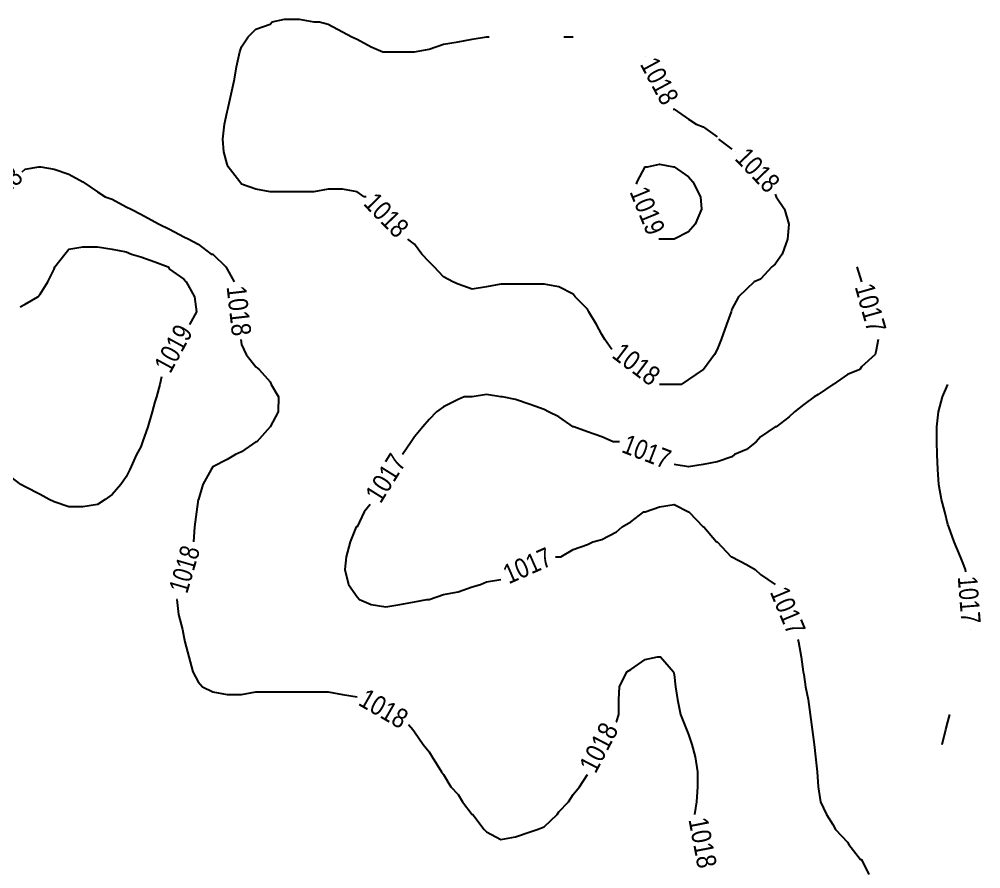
# Model space of a CAD drawing. Extents: x 628896 to 629881, y 4519192 to 4520125.
# Drawn here: x 629331.2 to 629523.5, y 4519802.1 to 4519972 of the extents above; entities that cross this region are included whole.
import ezdxf
from ezdxf.enums import TextEntityAlignment as Align

# ---------------------------------------------------------------- set-up
doc = ezdxf.new("R2010")
doc.units = 0

msp = doc.modelspace()

# ---------------------------------------------------------------- linework, layer by layer
at = {"layer": 'GSLAYER', "linetype": 'CONTINUOUS', "flags": 128}
for points in [[(629400.125, 4519936.5), (629398.75, 4519937.5), (629395.8125, 4519938), (629392.9375, 4519938), (629390.0625, 4519937.5), (629387.125, 4519937.5), (629384.25, 4519937.5), (629381.375, 4519937.5), (629378.5, 4519938), (629375.625, 4519939), (629375.3125, 4519939.5), (629372.9375, 4519942.5), (629372.75, 4519943), (629372.0625, 4519945.5), (629371.875, 4519948), (629372.25, 4519951), (629372.75, 4519953.5), (629372.875, 4519954), (629373.5625, 4519957), (629374.25, 4519960), (629374.625, 4519962.5), (629375.3125, 4519965.5), (629375.625, 4519966.5), (629376.9375, 4519968.5), (629378.5, 4519970), (629381.375, 4519971), (629381.75, 4519971.5), (629384.25, 4519972), (629387.125, 4519972), (629390.0625, 4519971.5), (629391.1875, 4519971.5), (629392.9375, 4519971), (629395.8125, 4519969.5), (629397.6875, 4519968.5), (629398.75, 4519968), (629401.5625, 4519966.5), (629403.875, 4519965.5), (629404.5, 4519965.5), (629407.3125, 4519965.5), (629409.1875, 4519965.5), (629410.25, 4519965.5), (629413.1875, 4519966), (629416, 4519967), (629418.9375, 4519967.5), (629421.75, 4519968), (629424.625, 4519968.5), (629425.1875, 4519968.5)], [(629440.125, 4519968.5), (629441.9375, 4519968.5)], [(629456.375, 4519964.5), (629456.375, 4519964.5)], [(629461.9375, 4519954), (629462.1875, 4519954)], [(629462.1875, 4519954), (629462.1875, 4519954), (629465, 4519952), (629466.5625, 4519951), (629467.9375, 4519950.5), (629470.75, 4519948.5)], [(629471.0625, 4519948), (629473.6875, 4519946)], [(629474.4375, 4519945.5), (629474.4375, 4519945.5)], [(629454.75, 4519939.5), (629456.375, 4519942.5), (629456.8125, 4519942.5), (629459.25, 4519943), (629462.0625, 4519942.5), (629462.1875, 4519942.5), (629465, 4519940.5), (629465.875, 4519939.5), (629467.4375, 4519936.5), (629467.625, 4519934), (629466.375, 4519931), (629465, 4519929.5), (629462.1875, 4519928), (629462.1875, 4519928), (629459.25, 4519928), (629459.125, 4519928)], [(629331.75, 4519941.5), (629332.375, 4519942)], [(629332.375, 4519942), (629335.0625, 4519942.5), (629335.3125, 4519942.5), (629335.5, 4519942.5), (629338.125, 4519942), (629341.0625, 4519941), (629343.875, 4519939.5), (629346.8125, 4519937.5), (629348.375, 4519936.5), (629349.75, 4519936), (629352.5625, 4519934.5), (629353.5625, 4519934), (629355.5, 4519933), (629358.3125, 4519931.5), (629359.125, 4519931), (629361.1875, 4519930), (629364.0625, 4519928.5), (629365.0625, 4519928), (629366.9375, 4519927), (629369.5625, 4519925), (629369.875, 4519925), (629372.5, 4519922.5), (629372.75, 4519922), (629374.125, 4519919.5)], [(629454.625, 4519939), (629454.75, 4519939.5)], [(629400.5625, 4519936.5), (629400.125, 4519936.5)], [(629482.5625, 4519936.5), (629484.25, 4519934), (629485.125, 4519931), (629484.8125, 4519928), (629483.75, 4519925), (629482.375, 4519923), (629481.6875, 4519922.5), (629479.4375, 4519920), (629478.1875, 4519919.5), (629476.625, 4519918), (629475.0625, 4519916.5), (629473.6875, 4519914), (629473.5625, 4519913.5), (629472.625, 4519911), (629471.5625, 4519908), (629470.75, 4519906), (629470.25, 4519905), (629468, 4519902), (629467.9375, 4519902), (629465, 4519900), (629463.5625, 4519899), (629462.1875, 4519899), (629459.25, 4519899)], [(629482.375, 4519937), (629482.5625, 4519936.5)], [(629448.3125, 4519908), (629447.6875, 4519909), (629446.625, 4519911), (629445.0625, 4519913.5), (629444.8125, 4519914), (629442.375, 4519916.5), (629441.9375, 4519917), (629439.0625, 4519918.5), (629436.1875, 4519919), (629433.375, 4519919), (629430.4375, 4519919), (629427.5, 4519919), (629424.625, 4519918.5), (629421.75, 4519918), (629418.9375, 4519919), (629417.875, 4519919.5), (629416, 4519920.5), (629414.125, 4519922.5), (629413.1875, 4519923.5), (629411.6875, 4519925), (629410.25, 4519927), (629408.875, 4519928)], [(629408.875, 4519928), (629408.875, 4519928)], [(629459.125, 4519928), (629459.125, 4519928)], [(629332.375, 4519915), (629334.875, 4519916.5), (629335.3125, 4519917), (629336.875, 4519919.5), (629338.125, 4519922), (629338.3125, 4519922.5), (629340.25, 4519925), (629341.0625, 4519926), (629343.875, 4519926.5), (629346.8125, 4519926.5), (629349.75, 4519926), (629352.5625, 4519925.5), (629353.625, 4519925), (629355.5, 4519924.5), (629358.3125, 4519923.5), (629360.9375, 4519922.5), (629361.1875, 4519922), (629364.0625, 4519920), (629364.5625, 4519919.5), (629366.25, 4519916.5), (629366.625, 4519913.5), (629365.1875, 4519911)], [(629498.6875, 4519922.5), (629499.625, 4519919.5)], [(629374.125, 4519919.5), (629374.125, 4519919.5)], [(629499.75, 4519919.5), (629499.75, 4519919.5)], [(629331.375, 4519914.5), (629332.375, 4519915)], [(629365.1875, 4519911), (629365.1875, 4519911)], [(629375.625, 4519907), (629376.5625, 4519905), (629378.5, 4519902.5), (629379.125, 4519902), (629381.375, 4519899.5), (629381.5625, 4519899), (629383, 4519896.5), (629382.9375, 4519893.5), (629381.375, 4519890.5), (629378.6875, 4519887.5), (629378.5, 4519887.5), (629375.625, 4519885.5), (629374.4375, 4519885), (629372.75, 4519884), (629369.875, 4519882.5), (629369.5625, 4519882), (629367.875, 4519879), (629367, 4519876), (629366.9375, 4519876), (629366.625, 4519873.5), (629366.25, 4519870.5), (629366, 4519867.5)], [(629375.5, 4519908), (629375.625, 4519907)], [(629449.6875, 4519906), (629448.3125, 4519908)], [(629502.9375, 4519908), (629502.5, 4519905.5), (629502.375, 4519905), (629499.625, 4519902.5), (629499.3125, 4519902), (629496.8125, 4519901), (629494, 4519899), (629493.875, 4519899), (629490.9375, 4519897), (629490.1875, 4519896.5), (629488.125, 4519895), (629486.25, 4519893.5), (629485.1875, 4519892.5), (629482.5625, 4519890.5), (629482.375, 4519890.5), (629479.4375, 4519888.5), (629478.5625, 4519887.5), (629476.625, 4519886), (629474.25, 4519885), (629473.6875, 4519884.5), (629470.75, 4519883.5), (629467.9375, 4519883), (629465, 4519882.5), (629462.1875, 4519883)], [(629502.9375, 4519908), (629502.9375, 4519908)], [(629359.3125, 4519899), (629358.625, 4519896.5), (629358.3125, 4519895.5), (629357.75, 4519893.5), (629356.875, 4519890.5), (629355.8125, 4519887.5), (629355.5, 4519886.5), (629354.625, 4519885), (629353.3125, 4519882), (629352.5625, 4519880.5), (629351.5, 4519879), (629349.75, 4519877), (629348.375, 4519876), (629346.8125, 4519875), (629343.875, 4519874.5), (629341.0625, 4519874.5), (629338.125, 4519875.5), (629337.125, 4519876), (629335.3125, 4519877), (629332.375, 4519878.5), (629331.5, 4519879), (629329.5, 4519880.5)], [(629359.625, 4519900.5), (629359.3125, 4519899)], [(629459.25, 4519899), (629459.25, 4519899)], [(629520.4375, 4519862), (629519.8125, 4519863.5), (629519.4375, 4519864.5), (629518.1875, 4519867.5), (629517.125, 4519870.5), (629516.9375, 4519871), (629516.3125, 4519873.5), (629515.625, 4519876), (629515.125, 4519879), (629514.875, 4519882), (629514.75, 4519885), (629514.6875, 4519887.5), (629514.6875, 4519890.5), (629515.0625, 4519893.5), (629515.8125, 4519896.5), (629516.9375, 4519899)], [(629450.625, 4519887.5), (629449.9375, 4519887.5), (629447.6875, 4519888.5), (629444.8125, 4519889.5), (629442.125, 4519890.5), (629441.9375, 4519890.5), (629439.0625, 4519892.5), (629437, 4519893.5), (629436.1875, 4519894), (629433.375, 4519895), (629430.4375, 4519896), (629427.8125, 4519896.5), (629427.5, 4519896.5), (629424.625, 4519897), (629421.75, 4519896.5), (629420.1875, 4519896.5), (629418.9375, 4519896), (629416, 4519894.5), (629414.625, 4519893.5), (629413.1875, 4519892), (629411.875, 4519890.5), (629410.25, 4519888.5), (629409.5625, 4519887.5), (629407.8125, 4519885)], [(629451.25, 4519887.5), (629450.625, 4519887.5)], [(629407.8125, 4519885), (629407.8125, 4519885)], [(629462.1875, 4519883), (629462.1875, 4519883)], [(629401.375, 4519875), (629400.125, 4519873.5)], [(629439.0625, 4519864.5), (629439.5, 4519864.5), (629441.9375, 4519866), (629444.8125, 4519867), (629445.875, 4519867.5), (629447.6875, 4519868), (629450.625, 4519869.5), (629451.75, 4519870.5), (629453.5, 4519871.5), (629456.125, 4519873.5), (629456.375, 4519873.5), (629459.25, 4519874.5), (629462.1875, 4519875), (629465, 4519873.5), (629465.125, 4519873.5), (629467.9375, 4519870.5), (629468.125, 4519870.5), (629470.625, 4519867.5), (629470.75, 4519867.5), (629473.5625, 4519864.5), (629473.6875, 4519864.5), (629476.625, 4519863), (629478.375, 4519862), (629479.4375, 4519861), (629482.375, 4519859)], [(629400.125, 4519873.5), (629398.75, 4519870.5), (629398.5625, 4519870.5), (629397.375, 4519867.5), (629396.5625, 4519864.5), (629396.3125, 4519862), (629397, 4519859), (629398.75, 4519856.5), (629399.25, 4519856), (629401.5625, 4519855), (629404.5, 4519854.5), (629407.3125, 4519855), (629410.25, 4519855.5), (629412.6875, 4519856), (629413.1875, 4519856), (629416, 4519857), (629418.9375, 4519857.5), (629421.75, 4519858.5), (629423.4375, 4519859), (629424.625, 4519859.5), (629427.5, 4519860)], [(629366, 4519867.5), (629366, 4519867.5)], [(629438.4375, 4519864.5), (629439.0625, 4519864.5)], [(629520.5, 4519861.5), (629520.4375, 4519862)], [(629427.5, 4519860), (629427.5, 4519860)], [(629482.375, 4519859), (629482.375, 4519859)], [(629362.75, 4519856), (629362.6875, 4519856)], [(629362.6875, 4519856), (629363, 4519853), (629363.8125, 4519850), (629364.0625, 4519848.5), (629364.3125, 4519847.5), (629365.0625, 4519844.5), (629365.875, 4519841.5), (629366.9375, 4519839.5), (629367.8125, 4519838.5), (629369.875, 4519837.5), (629372.75, 4519837), (629375.625, 4519837), (629378.5, 4519837.5), (629381.375, 4519837.5), (629384.25, 4519837.5), (629387.125, 4519837.5), (629390.0625, 4519837.5), (629392.9375, 4519837.5), (629395.8125, 4519837), (629398.75, 4519836.5)], [(629521.375, 4519850), (629521.375, 4519850)], [(629486.875, 4519848), (629487.0625, 4519847.5)], [(629487.0625, 4519847.5), (629487.5625, 4519844.5), (629488, 4519841.5), (629488.125, 4519841), (629488.4375, 4519838.5), (629488.9375, 4519836), (629489.375, 4519833), (629489.75, 4519830), (629490.1875, 4519827), (629490.4375, 4519824.5), (629490.75, 4519821.5), (629490.9375, 4519818.5), (629491.4375, 4519815.5), (629492.625, 4519813), (629493.875, 4519811), (629494.4375, 4519810), (629496.8125, 4519807.5), (629497.125, 4519807), (629499.4375, 4519804), (629499.625, 4519804), (629501.125, 4519801)], [(629450.625, 4519831.5), (629451.125, 4519833), (629451.0625, 4519836), (629451.25, 4519838.5), (629452.6875, 4519841.5), (629453.5, 4519842), (629456.375, 4519844), (629458.8125, 4519844.5), (629459.25, 4519844.5), (629459.4375, 4519844.5), (629462, 4519841.5), (629462.1875, 4519841), (629462.4375, 4519838.5), (629462.8125, 4519836), (629463.4375, 4519833), (629464.625, 4519830), (629465, 4519829), (629465.6875, 4519827), (629466.375, 4519824.5), (629466.8125, 4519821.5), (629466.8125, 4519818.5), (629466.625, 4519815.5), (629466.25, 4519813)], [(629398.75, 4519836.5), (629398.75, 4519836.5)], [(629450.5625, 4519831.5), (629450.625, 4519831.5)], [(629516.5, 4519830), (629516.9375, 4519831.5), (629517.3125, 4519833)], [(629409, 4519831), (629409.875, 4519830)], [(629409.875, 4519830), (629410.25, 4519829.5), (629411.9375, 4519827), (629413.1875, 4519825.5), (629413.75, 4519824.5), (629415.625, 4519821.5), (629416, 4519821), (629417.5, 4519818.5), (629418.9375, 4519817), (629419.8125, 4519815.5), (629421.75, 4519813), (629421.875, 4519813), (629424.1875, 4519810), (629424.625, 4519809.5), (629427.5, 4519808), (629430.4375, 4519808.5), (629433.375, 4519809.5), (629434.75, 4519810), (629436.1875, 4519810.5), (629438.75, 4519813), (629439.0625, 4519813.5), (629441, 4519815.5), (629441.9375, 4519817), (629443.25, 4519818.5), (629444.8125, 4519821)], [(629515.75, 4519827), (629516.5, 4519830)], [(629444.8125, 4519821), (629444.8125, 4519821)], [(629466.25, 4519813), (629466.25, 4519813)]]:
    msp.add_lwpolyline(points, dxfattribs=at)

# ---------------------------------------------------------------- texts
at = {"layer": 'GSLAYER', "color": 7}
for s, rotation, width, p, p2 in [('1018', 297.9, 0.783007, (629455.25, 4519963), (629459.8125, 4519954.5)), ('1018', 313, 0.785763, (629474.125, 4519944), (629480.8125, 4519937)), ('1018', 40, 0.80554, (629324.6875, 4519933.5), (629332.1875, 4519940)), ('1019', 292.2, 0.789422, (629453.1875, 4519937.5), (629456.875, 4519928.5)), ('1018', 314.4, 0.792805, (629399.8125, 4519935), (629406.625, 4519928)), ('1018', 276.8, 0.816771, (629372.625, 4519918.5), (629373.75, 4519908.5)), ('1017', 285.8, 0.801328, (629498.25, 4519918.5), (629500.9375, 4519909)), ('1019', 62.1, 0.785419, (629361.375, 4519901), (629366, 4519909.5)), ('1018', 324, 0.807598, (629449.5, 4519904.5), (629457.4375, 4519898.5)), ('1017', 337.6, 0.788509, (629451.4375, 4519885.5), (629460.5, 4519882)), ('1017', 57.2, 0.813567, (629403.4375, 4519875), (629408.75, 4519883.5)), ('1018', 74.2, 0.760922, (629364.75, 4519857), (629367.375, 4519866)), ('1017', 22.4, 0.804021, (629429.0625, 4519859), (629438.125, 4519863)), ('1017', 274.4, 0.773467, (629518.875, 4519860.5), (629519.625, 4519851)), ('1017', 292.5, 0.791359, (629481.25, 4519857.5), (629485, 4519848.5)), ('1018', 331.9, 0.813567, (629398.75, 4519835), (629407.4375, 4519830)), ('1018', 61.3, 0.823626, (629446.4375, 4519821), (629451.125, 4519830)), ('1018', 281.4, 0.826745, (629465, 4519812), (629466.9375, 4519802))]:
    msp.add_text(s, height=3.89682, rotation=rotation, dxfattribs=dict(at, width=width)).set_placement(p, p2, align=Align.FIT)

doc.saveas('drawing.dxf')
